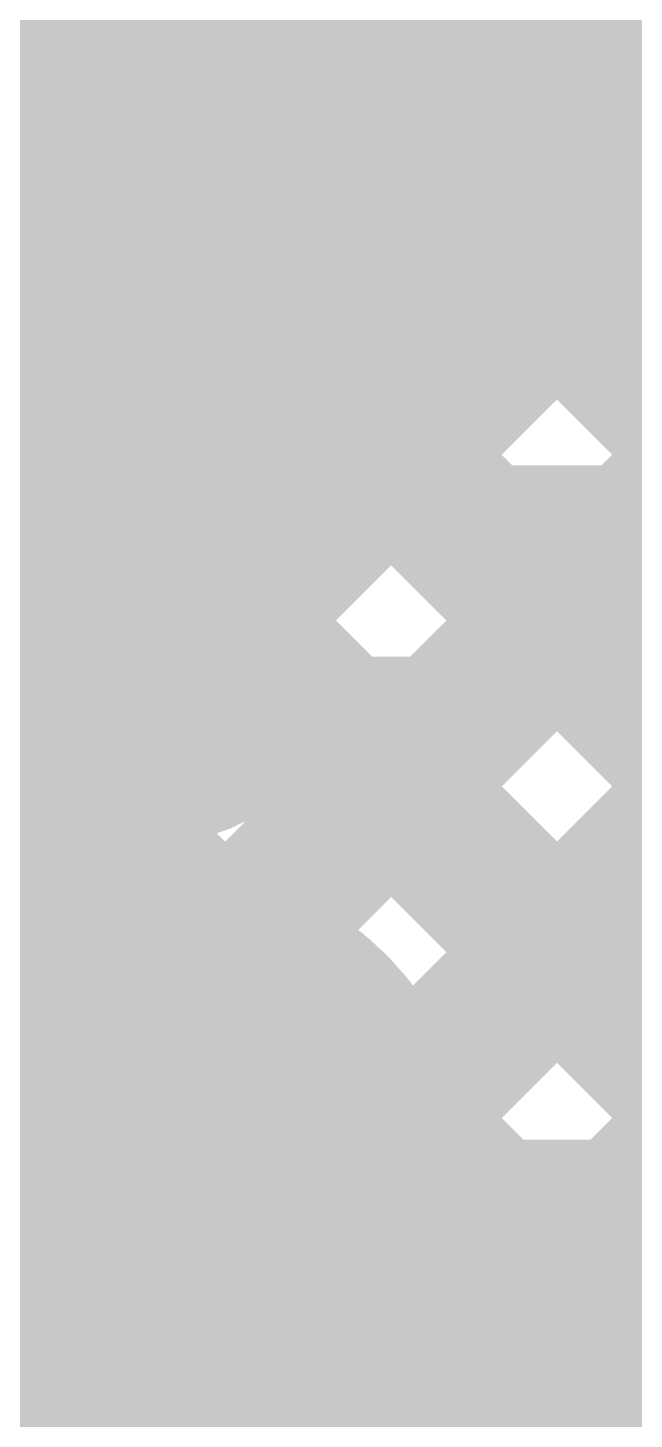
# Model space of a CAD drawing. Header units: millimetres. Extents: x 13 to 259, y -2 to 326.
# Drawn here: x 133.138 to 134.689, y 88.325 to 91.884 of the extents above; entities that cross this region are included whole.
import ezdxf

# ---------------------------------------------------------------- set-up
doc = ezdxf.new("R2010")
doc.units = ezdxf.units.MM
for name, color, linetype in [('BottomLayer', 5, 'Continuous'), ('ConnectLayer', 7, 'Continuous'), ('DrillDrawing', 1, 'Continuous'), ('Mechanical14', 56, 'Continuous'), ('Mechanical8', 56, 'Continuous'), ('MidLayer1', 16, 'Continuous'), ('MidLayer2', 76, 'Continuous'), ('MidLayer3', 90, 'Continuous'), ('MidLayer4', 156, 'Continuous'), ('MidLayer5', 130, 'Continuous'), ('MidLayer6', 216, 'Continuous'), ('MultiLayer', 9, 'Continuous'), ('TopLayer', 1, 'Continuous'), ('TopPaste', 8, 'Continuous'), ('TopSolder', 216, 'Continuous')]:
    doc.layers.add(name, color=color, linetype=linetype)

# ---------------------------------------------------------------- blocks, each defined once
blk = doc.blocks.new('SAMTEC_ASP_127797_01_185')
at = {"layer": 'Mechanical14', "const_width": 0.1}
for points in [[(10.4648, -1.8796), (9.8552, -1.8796)], [(10.4648, -2.0206), (10.4648, -1.8796)], [(11.7348, -1.8796), (11.1252, -1.8796)], [(11.1252, -2.0206), (11.1252, -1.8796)], [(11.7348, -2.0206), (11.7348, -1.8796)], [(13.0048, -1.8796), (12.3952, -1.8796)], [(12.3952, -2.0206), (12.3952, -1.8796)], [(13.0048, -2.0206), (13.0048, -1.8796)], [(14.2748, -1.8796), (13.6652, -1.8796)], [(13.6652, -2.0206), (13.6652, -1.8796)], [(10.5791, -2.0206), (10.4648, -2.0206)], [(10.5791, -2.3762), (10.5791, -2.0206)], [(11.1252, -2.0206), (11.0109, -2.0206)], [(11.0109, -2.3762), (11.0109, -2.0206)], [(11.8491, -2.0206), (11.7348, -2.0206)], [(11.8491, -2.3762), (11.8491, -2.0206)], [(12.3952, -2.0206), (12.2809, -2.0206)], [(12.2809, -2.3762), (12.2809, -2.0206)], [(13.1191, -2.0206), (13.0048, -2.0206)], [(13.1191, -2.3762), (13.1191, -2.0206)], [(13.6652, -2.0206), (13.5509, -2.0206)], [(13.5509, -2.3762), (13.5509, -2.0206)], [(10.5791, -2.1336), (9.7409, -2.1336)], [(11.8491, -2.1336), (11.0109, -2.1336)], [(13.1191, -2.1336), (12.2809, -2.1336)], [(14.3891, -2.1336), (13.5509, -2.1336)]]:
    blk.add_lwpolyline(points, dxfattribs=at)
at = {"layer": 'Mechanical14', "const_width": 0.05}
for points in [[(10.4398, -1.8796, 1), (10.4898, -1.8796, 1)], [(10.4398, -1.8796, 1), (10.4898, -1.8796, 1)], [(11.1002, -1.8796, 1), (11.1502, -1.8796, 1)], [(11.1002, -1.8796, 1), (11.1502, -1.8796, 1)], [(11.7098, -1.8796, 1), (11.7598, -1.8796, 1)], [(11.7098, -1.8796, 1), (11.7598, -1.8796, 1)], [(12.3702, -1.8796, 1), (12.4202, -1.8796, 1)], [(12.3702, -1.8796, 1), (12.4202, -1.8796, 1)], [(12.9798, -1.8796, 1), (13.0298, -1.8796, 1)], [(12.9798, -1.8796, 1), (13.0298, -1.8796, 1)], [(13.6402, -1.8796, 1), (13.6902, -1.8796, 1)], [(13.6402, -1.8796, 1), (13.6902, -1.8796, 1)], [(10.4398, -2.0206, 1), (10.4898, -2.0206, 1)], [(10.4398, -2.0206, 1), (10.4898, -2.0206, 1)], [(10.5541, -2.0206, 1), (10.6041, -2.0206, 1)], [(10.5541, -2.0206, 1), (10.6041, -2.0206, 1)], [(10.9859, -2.0206, 1), (11.0359, -2.0206, 1)], [(10.9859, -2.0206, 1), (11.0359, -2.0206, 1)], [(11.1002, -2.0206, 1), (11.1502, -2.0206, 1)], [(11.1002, -2.0206, 1), (11.1502, -2.0206, 1)], [(11.7098, -2.0206, 1), (11.7598, -2.0206, 1)], [(11.7098, -2.0206, 1), (11.7598, -2.0206, 1)], [(11.8241, -2.0206, 1), (11.8741, -2.0206, 1)], [(11.8241, -2.0206, 1), (11.8741, -2.0206, 1)], [(12.2559, -2.0206, 1), (12.3059, -2.0206, 1)], [(12.2559, -2.0206, 1), (12.3059, -2.0206, 1)], [(12.3702, -2.0206, 1), (12.4202, -2.0206, 1)], [(12.3702, -2.0206, 1), (12.4202, -2.0206, 1)], [(12.9798, -2.0206, 1), (13.0298, -2.0206, 1)], [(12.9798, -2.0206, 1), (13.0298, -2.0206, 1)], [(13.0941, -2.0206, 1), (13.1441, -2.0206, 1)], [(13.0941, -2.0206, 1), (13.1441, -2.0206, 1)], [(13.5259, -2.0206, 1), (13.5759, -2.0206, 1)], [(13.5259, -2.0206, 1), (13.5759, -2.0206, 1)], [(13.6402, -2.0206, 1), (13.6902, -2.0206, 1)], [(13.6402, -2.0206, 1), (13.6902, -2.0206, 1)], [(10.5541, -2.1336, 1), (10.6041, -2.1336, 1)], [(10.9859, -2.1336, 1), (11.0359, -2.1336, 1)], [(11.8241, -2.1336, 1), (11.8741, -2.1336, 1)], [(12.2559, -2.1336, 1), (12.3059, -2.1336, 1)], [(13.0941, -2.1336, 1), (13.1441, -2.1336, 1)], [(13.5259, -2.1336, 1), (13.5759, -2.1336, 1)]]:
    blk.add_lwpolyline(points, format="xyb", close=True, dxfattribs=at)
at = {"layer": 'Mechanical8', "const_width": 0.1}
for points in [[(10.795, -1.905), (10.795, -0.905)], [(12.065, -1.905), (12.065, -0.905)], [(13.335, -1.905), (13.335, -0.905)], [(10.525, -1.905), (9.525, -1.905)], [(10.795, -1.905), (9.795, -1.905)], [(10.795, -2.905), (10.795, -1.905)], [(11.795, -1.905), (10.795, -1.905)], [(12.065, -1.905), (11.065, -1.905)], [(12.065, -2.905), (12.065, -1.905)], [(13.065, -1.905), (12.065, -1.905)], [(13.335, -1.905), (12.335, -1.905)], [(13.335, -2.905), (13.335, -1.905)], [(14.335, -1.905), (13.335, -1.905)], [(14.605, -1.905), (13.605, -1.905)], [(10.795, -3.175), (10.795, -2.175)], [(12.065, -3.175), (12.065, -2.175)], [(13.335, -3.175), (13.335, -2.175)]]:
    blk.add_lwpolyline(points, dxfattribs=at)
at = {"layer": 'Mechanical8', "const_width": 0.05}
for points in [[(10.77, -0.905, 1), (10.82, -0.905, 1)], [(12.04, -0.905, 1), (12.09, -0.905, 1)], [(13.31, -0.905, 1), (13.36, -0.905, 1)], [(10.5, -1.905, 1), (10.55, -1.905, 1)], [(10.77, -1.905, 1), (10.82, -1.905, 1)], [(10.77, -1.905, 1), (10.82, -1.905, 1)], [(10.77, -1.905, 1), (10.82, -1.905, 1)], [(10.77, -1.905, 1), (10.82, -1.905, 1)], [(11.04, -1.905, 1), (11.09, -1.905, 1)], [(11.77, -1.905, 1), (11.82, -1.905, 1)], [(12.04, -1.905, 1), (12.09, -1.905, 1)], [(12.04, -1.905, 1), (12.09, -1.905, 1)], [(12.04, -1.905, 1), (12.09, -1.905, 1)], [(12.04, -1.905, 1), (12.09, -1.905, 1)], [(12.31, -1.905, 1), (12.36, -1.905, 1)], [(13.04, -1.905, 1), (13.09, -1.905, 1)], [(13.31, -1.905, 1), (13.36, -1.905, 1)], [(13.31, -1.905, 1), (13.36, -1.905, 1)], [(13.31, -1.905, 1), (13.36, -1.905, 1)], [(13.31, -1.905, 1), (13.36, -1.905, 1)], [(13.58, -1.905, 1), (13.63, -1.905, 1)], [(10.77, -2.175, 1), (10.82, -2.175, 1)], [(12.04, -2.175, 1), (12.09, -2.175, 1)], [(13.31, -2.175, 1), (13.36, -2.175, 1)]]:
    blk.add_lwpolyline(points, format="xyb", close=True, dxfattribs=at)
at = {"layer": 'TopLayer', "const_width": 0.32}
for points in [[(10.635, -1.905, 1), (10.955, -1.905, 1)], [(11.905, -1.905, 1), (12.225, -1.905, 1)], [(13.175, -1.905, 1), (13.495, -1.905, 1)]]:
    blk.add_lwpolyline(points, format="xyb", close=True, dxfattribs=at)
at = {"layer": 'TopPaste', "const_width": 0.32}
for points in [[(10.635, -1.905, 1), (10.955, -1.905, 1)], [(11.905, -1.905, 1), (12.225, -1.905, 1)], [(13.175, -1.905, 1), (13.495, -1.905, 1)]]:
    blk.add_lwpolyline(points, format="xyb", close=True, dxfattribs=at)
at = {"layer": 'TopSolder', "const_width": 0.4216}
for points in [[(10.5842, -1.905, 1), (11.0058, -1.905, 1)], [(11.8542, -1.905, 1), (12.2758, -1.905, 1)], [(13.1242, -1.905, 1), (13.5458, -1.905, 1)]]:
    blk.add_lwpolyline(points, format="xyb", close=True, dxfattribs=at)

msp = doc.modelspace()

# ---------------------------------------------------------------- linework, layer by layer
at = {"layer": 'BottomLayer', "const_width": 0.25}
for points in [[(133.3701, 91.4957, 1), (133.62, 91.4957, 1)], [(133.3701, 90.2257, 1), (133.62, 90.2257, 1)], [(133.3701, 88.9557, 1), (133.62, 88.9557, 1)]]:
    msp.add_lwpolyline(points, format="xyb", close=True, dxfattribs=at)
at = {"layer": 'ConnectLayer', "const_width": 0.4}
for points in [[(121.6384, 102.3726), (137.059, 86.952)], [(121.6384, 102.3726), (137.059, 86.952)], [(133.6444, 92.0665), (136.7343, 95.1564)], [(133.6444, 92.0665), (136.7343, 95.1564)], [(133.6444, 92.0665), (136.7343, 95.1564)], [(134.067, 91.6406), (137.1602, 94.7338)], [(134.067, 91.6406), (137.1602, 94.7338)], [(134.067, 91.6406), (137.1602, 94.7338)], [(133.6488, 89.5253), (138.0054, 93.882)], [(133.6488, 89.5253), (138.0054, 93.882)], [(133.6488, 89.5253), (138.0054, 93.882)], [(132.645, 89.3701), (136.8907, 93.6157)], [(132.645, 89.3701), (136.8907, 93.6157)], [(132.645, 89.3701), (136.8907, 93.6157)], [(134.0681, 89.0961), (138.4346, 93.4627)], [(134.0681, 89.0961), (138.4346, 93.4627)], [(134.0681, 89.0961), (138.4346, 93.4627)], [(134.033, 92.5235), (143.5987, 82.9578)], [(134.033, 92.5235), (143.5987, 82.9578)], [(134.033, 92.5235), (140.985, 85.5715)], [(132.5714, 92.2881), (133.0174, 91.8421)], [(132.5714, 92.2881), (133.0174, 91.8421)], [(132.5714, 92.2881), (133.0174, 91.8421)], [(133.5312, 92.1768), (133.6406, 92.0675)], [(133.5312, 92.1768), (133.6406, 92.0675)], [(133.5312, 92.1768), (133.6406, 92.0675)], [(132.2998, 91.7111), (137.059, 86.952)], [(132.3753, 91.6357), (135.171, 88.84)], [(132.645, 89.3701), (134.9106, 91.6357)], [(133.6488, 89.5253), (135.7592, 91.6357)], [(134.0668, 91.6412), (137.4506, 88.2575)], [(134.0668, 91.6412), (137.4506, 88.2575)], [(134.0668, 91.6412), (137.4506, 88.2575)], [(134.0681, 89.0961), (136.6077, 91.6357)], [(134.0682, 91.6357), (136.7319, 91.6357)], [(134.0723, 91.6357), (136.868, 88.84)], [(133.9178, 88.0973), (136.8935, 91.073)], [(133.9178, 88.0973), (136.8935, 91.073)], [(133.9178, 88.0973), (136.8935, 91.073)], [(134.6605, 88.84), (136.8935, 91.073)], [(133.8414, 91.0181), (136.8274, 88.0321)], [(133.8414, 91.0181), (136.8274, 88.0321)], [(133.8414, 91.0181), (136.8274, 88.0321)], [(133.8414, 91.0181), (136.0195, 88.84)], [(132.797, 90.3706), (133.3502, 90.9238)], [(132.797, 90.3706), (133.3502, 90.9238)], [(132.797, 90.3706), (133.3502, 90.9238)], [(132.797, 90.3706), (133.3502, 90.9238)], [(132.7987, 90.3638), (133.6331, 89.5293)], [(132.7987, 90.3638), (133.6331, 89.5293)], [(132.7987, 90.3638), (133.6331, 89.5293)], [(132.7987, 90.3638), (133.6331, 89.5293)], [(132.3832, 85.7141), (136.7366, 90.0676)], [(132.3832, 85.7141), (136.7366, 90.0676)], [(132.3832, 85.7141), (136.7366, 90.0676)], [(132.5682, 89.7458), (133.0151, 89.2988)], [(132.5682, 89.7458), (133.0151, 89.2988)], [(132.5682, 89.7458), (133.0151, 89.2988)], [(132.5682, 89.7458), (133.0151, 89.2988)], [(134.0687, 89.0938), (136.7159, 86.4466)], [(134.0687, 89.0938), (136.7159, 86.4466)], [(134.0687, 89.0938), (136.7159, 86.4466)], [(134.0687, 89.0938), (134.3225, 88.84)], [(134.0736, 88.84), (137.9965, 88.84)], [(132.7595, 88.7059), (133.2452, 88.2202)], [(132.7595, 88.7059), (133.2452, 88.2202)], [(132.7595, 88.7059), (133.2452, 88.2202)], [(133.8382, 88.4758), (141.3336, 80.9803)], [(133.8382, 88.4758), (141.3336, 80.9803)], [(133.8382, 88.4758), (140.985, 81.3289)], [(125.6045, 80.6325), (133.3546, 88.3827)], [(125.6045, 80.6325), (133.3546, 88.3827)], [(126.3881, 81.4161), (133.3546, 88.3827)]]:
    msp.add_lwpolyline(points, dxfattribs=at)
at = {"layer": 'ConnectLayer'}
for points, const_width in [([(134.085, 91.4957, 1), (132.9051, 91.4957, 1)], 0.4), ([(134.085, 91.4957, 1), (132.9051, 91.4957, 1)], 0.4), ([(134.085, 91.4957, 1), (132.9051, 91.4957, 1)], 0.4), ([(133.5406, 92.0675, 1), (133.7406, 92.0675, 1)], 0.2), ([(133.5406, 92.0675, 1), (133.7406, 92.0675, 1)], 0.2), ([(133.5406, 92.0675, 1), (133.7406, 92.0675, 1)], 0.2), ([(133.5444, 92.0665, 1), (133.7444, 92.0665, 1)], 0.2), ([(133.5444, 92.0665, 1), (133.7444, 92.0665, 1)], 0.2), ([(133.5444, 92.0665, 1), (133.7444, 92.0665, 1)], 0.2), ([(132.9174, 91.8421, 1), (133.1174, 91.8421, 1)], 0.2), ([(132.9174, 91.8421, 1), (133.1174, 91.8421, 1)], 0.2), ([(132.9174, 91.8421, 1), (133.1174, 91.8421, 1)], 0.2), ([(133.9668, 91.6412, 1), (134.1668, 91.6412, 1)], 0.2), ([(133.9668, 91.6412, 1), (134.1668, 91.6412, 1)], 0.2), ([(133.9668, 91.6412, 1), (134.1668, 91.6412, 1)], 0.2), ([(133.967, 91.6406, 1), (134.167, 91.6406, 1)], 0.2), ([(133.967, 91.6406, 1), (134.167, 91.6406, 1)], 0.2), ([(133.967, 91.6406, 1), (134.167, 91.6406, 1)], 0.2), ([(133.9682, 91.6357, 1), (134.1682, 91.6357, 1)], 0.2), ([(133.9682, 91.6357, 1), (134.1682, 91.6357, 1)], 0.2), ([(133.9723, 91.6357, 1), (134.1723, 91.6357, 1)], 0.2), ([(133.985, 91.4957, 1), (134.185, 91.4957, 1)], 0.2), ([(133.985, 91.4957, 1), (134.185, 91.4957, 1)], 0.2), ([(133.985, 91.4957, 1), (134.185, 91.4957, 1)], 0.2), ([(133.985, 91.4957, 1), (134.185, 91.4957, 1)], 0.2), ([(133.985, 91.4957, 1), (134.185, 91.4957, 1)], 0.2), ([(133.7414, 91.0181, 1), (133.9414, 91.0181, 1)], 0.2), ([(133.7414, 91.0181, 1), (133.9414, 91.0181, 1)], 0.2), ([(133.7414, 91.0181, 1), (133.9414, 91.0181, 1)], 0.2), ([(133.7414, 91.0181, 1), (133.9414, 91.0181, 1)], 0.2), ([(133.2502, 90.9238, 1), (133.4502, 90.9238, 1)], 0.2), ([(133.2502, 90.9238, 1), (133.4502, 90.9238, 1)], 0.2), ([(133.2502, 90.9238, 1), (133.4502, 90.9238, 1)], 0.2), ([(133.2502, 90.9238, 1), (133.4502, 90.9238, 1)], 0.2), ([(134.085, 88.9557, 1), (132.9051, 88.9557, 1)], 0.4), ([(134.085, 88.9557, 1), (132.9051, 88.9557, 1)], 0.4), ([(134.085, 88.9557, 1), (132.9051, 88.9557, 1)], 0.4), ([(133.5331, 89.5293, 1), (133.7331, 89.5293, 1)], 0.2), ([(133.5331, 89.5293, 1), (133.7331, 89.5293, 1)], 0.2), ([(133.5331, 89.5293, 1), (133.7331, 89.5293, 1)], 0.2), ([(133.5331, 89.5293, 1), (133.7331, 89.5293, 1)], 0.2), ([(133.5488, 89.5253, 1), (133.7488, 89.5253, 1)], 0.2), ([(133.5488, 89.5253, 1), (133.7488, 89.5253, 1)], 0.2), ([(133.5488, 89.5253, 1), (133.7488, 89.5253, 1)], 0.2), ([(133.5488, 89.5253, 1), (133.7488, 89.5253, 1)], 0.2), ([(132.9151, 89.2988, 1), (133.1151, 89.2988, 1)], 0.2), ([(132.9151, 89.2988, 1), (133.1151, 89.2988, 1)], 0.2), ([(132.9151, 89.2988, 1), (133.1151, 89.2988, 1)], 0.2), ([(132.9151, 89.2988, 1), (133.1151, 89.2988, 1)], 0.2), ([(133.9681, 89.0961, 1), (134.1681, 89.0961, 1)], 0.2), ([(133.9681, 89.0961, 1), (134.1681, 89.0961, 1)], 0.2), ([(133.9681, 89.0961, 1), (134.1681, 89.0961, 1)], 0.2), ([(133.9681, 89.0961, 1), (134.1681, 89.0961, 1)], 0.2), ([(133.9687, 89.0938, 1), (134.1687, 89.0938, 1)], 0.2), ([(133.9687, 89.0938, 1), (134.1687, 89.0938, 1)], 0.2), ([(133.9687, 89.0938, 1), (134.1687, 89.0938, 1)], 0.2), ([(133.9687, 89.0938, 1), (134.1687, 89.0938, 1)], 0.2), ([(133.985, 88.9557, 1), (134.185, 88.9557, 1)], 0.2), ([(133.985, 88.9557, 1), (134.185, 88.9557, 1)], 0.2), ([(133.985, 88.9557, 1), (134.185, 88.9557, 1)], 0.2), ([(133.985, 88.9557, 1), (134.185, 88.9557, 1)], 0.2), ([(133.985, 88.9557, 1), (134.185, 88.9557, 1)], 0.2), ([(133.9736, 88.84, 1), (134.1736, 88.84, 1)], 0.2), ([(133.9736, 88.84, 1), (134.1736, 88.84, 1)], 0.2), ([(134.2225, 88.84, 1), (134.4225, 88.84, 1)], 0.2), ([(134.5605, 88.84, 1), (134.7605, 88.84, 1)], 0.2), ([(133.7382, 88.4758, 1), (133.9382, 88.4758, 1)], 0.2), ([(133.7382, 88.4758, 1), (133.9382, 88.4758, 1)], 0.2), ([(133.7382, 88.4758, 1), (133.9382, 88.4758, 1)], 0.2), ([(133.2546, 88.3827, 1), (133.4546, 88.3827, 1)], 0.2), ([(133.2546, 88.3827, 1), (133.4546, 88.3827, 1)], 0.2), ([(133.2546, 88.3827, 1), (133.4546, 88.3827, 1)], 0.2), ([(134.085, 87.6857, 1), (132.9051, 87.6857, 1)], 0.4), ([(134.085, 87.6857, 1), (132.9051, 87.6857, 1)], 0.4), ([(134.085, 87.6857, 1), (132.9051, 87.6857, 1)], 0.4), ([(133.1452, 88.2202, 1), (133.3452, 88.2202, 1)], 0.2), ([(133.1452, 88.2202, 1), (133.3452, 88.2202, 1)], 0.2), ([(133.1452, 88.2202, 1), (133.3452, 88.2202, 1)], 0.2)]:
    msp.add_lwpolyline(points, format="xyb", close=True, dxfattribs=dict(at, const_width=const_width))
at = {"layer": 'ConnectLayer', "const_width": 0.4}
for points in [[(134.085, 91.4957, -1.127583), (132.9219, 91.6357)], [(134.0682, 91.6357, -0.059966), (134.085, 91.4957)], [(132.9165, 88.84, -1.103906), (134.085, 88.9557)], [(134.085, 88.9557, -0.049387), (134.0736, 88.84)]]:
    msp.add_lwpolyline(points, format="xyb", dxfattribs=at)
at = {"layer": 'DrillDrawing', "const_width": 0.0508}
for points in [[(133.368, 91.6227), (133.368, 91.7497)], [(133.368, 91.7497), (133.622, 91.7497)], [(133.622, 91.6227), (133.622, 91.7497)], [(133.241, 91.3687), (133.241, 91.6227)], [(133.241, 91.6227), (133.368, 91.6227)], [(133.622, 91.6227), (133.749, 91.6227)], [(133.749, 91.3687), (133.749, 91.6227)], [(133.241, 91.3687), (133.368, 91.3687)], [(133.368, 91.2417), (133.368, 91.3687)], [(133.622, 91.3687), (133.749, 91.3687)], [(133.622, 91.2417), (133.622, 91.3687)], [(133.368, 91.2417), (133.622, 91.2417)], [(133.368, 90.3527), (133.368, 90.4797)], [(133.368, 90.4797), (133.622, 90.4797)], [(133.622, 90.3527), (133.622, 90.4797)], [(133.241, 90.0987), (133.241, 90.3527)], [(133.241, 90.3527), (133.368, 90.3527)], [(133.622, 90.3527), (133.749, 90.3527)], [(133.749, 90.0987), (133.749, 90.3527)], [(133.241, 90.0987), (133.368, 90.0987)], [(133.368, 89.9717), (133.368, 90.0987)], [(133.622, 90.0987), (133.749, 90.0987)], [(133.622, 89.9717), (133.622, 90.0987)], [(133.368, 89.9717), (133.622, 89.9717)], [(133.368, 89.0827), (133.368, 89.2097)], [(133.368, 89.2097), (133.622, 89.2097)], [(133.622, 89.0827), (133.622, 89.2097)], [(133.241, 88.8287), (133.241, 89.0827)], [(133.241, 89.0827), (133.368, 89.0827)], [(133.622, 89.0827), (133.749, 89.0827)], [(133.749, 88.8287), (133.749, 89.0827)], [(133.241, 88.8287), (133.368, 88.8287)], [(133.368, 88.7017), (133.368, 88.8287)], [(133.622, 88.8287), (133.749, 88.8287)], [(133.622, 88.7017), (133.622, 88.8287)], [(133.368, 88.7017), (133.622, 88.7017)]]:
    msp.add_lwpolyline(points, dxfattribs=at)
at = {"layer": 'DrillDrawing', "const_width": 0.0254}
for points in [[(133.3553, 91.7497, 1), (133.3807, 91.7497, 1)], [(133.3553, 91.7497, 1), (133.3807, 91.7497, 1)], [(133.6093, 91.7497, 1), (133.6347, 91.7497, 1)], [(133.6093, 91.7497, 1), (133.6347, 91.7497, 1)], [(133.2283, 91.6227, 1), (133.2537, 91.6227, 1)], [(133.2283, 91.6227, 1), (133.2537, 91.6227, 1)], [(133.3553, 91.6227, 1), (133.3807, 91.6227, 1)], [(133.3553, 91.6227, 1), (133.3807, 91.6227, 1)], [(133.6093, 91.6227, 1), (133.6347, 91.6227, 1)], [(133.6093, 91.6227, 1), (133.6347, 91.6227, 1)], [(133.7363, 91.6227, 1), (133.7617, 91.6227, 1)], [(133.7363, 91.6227, 1), (133.7617, 91.6227, 1)], [(133.2283, 91.3687, 1), (133.2537, 91.3687, 1)], [(133.2283, 91.3687, 1), (133.2537, 91.3687, 1)], [(133.3553, 91.3687, 1), (133.3807, 91.3687, 1)], [(133.3553, 91.3687, 1), (133.3807, 91.3687, 1)], [(133.6093, 91.3687, 1), (133.6347, 91.3687, 1)], [(133.6093, 91.3687, 1), (133.6347, 91.3687, 1)], [(133.7363, 91.3687, 1), (133.7617, 91.3687, 1)], [(133.7363, 91.3687, 1), (133.7617, 91.3687, 1)], [(133.3553, 91.2417, 1), (133.3807, 91.2417, 1)], [(133.3553, 91.2417, 1), (133.3807, 91.2417, 1)], [(133.6093, 91.2417, 1), (133.6347, 91.2417, 1)], [(133.6093, 91.2417, 1), (133.6347, 91.2417, 1)], [(133.3553, 90.4797, 1), (133.3807, 90.4797, 1)], [(133.3553, 90.4797, 1), (133.3807, 90.4797, 1)], [(133.6093, 90.4797, 1), (133.6347, 90.4797, 1)], [(133.6093, 90.4797, 1), (133.6347, 90.4797, 1)], [(133.2283, 90.3527, 1), (133.2537, 90.3527, 1)], [(133.2283, 90.3527, 1), (133.2537, 90.3527, 1)], [(133.3553, 90.3527, 1), (133.3807, 90.3527, 1)], [(133.3553, 90.3527, 1), (133.3807, 90.3527, 1)], [(133.6093, 90.3527, 1), (133.6347, 90.3527, 1)], [(133.6093, 90.3527, 1), (133.6347, 90.3527, 1)], [(133.7363, 90.3527, 1), (133.7617, 90.3527, 1)], [(133.7363, 90.3527, 1), (133.7617, 90.3527, 1)], [(133.2283, 90.0987, 1), (133.2537, 90.0987, 1)], [(133.2283, 90.0987, 1), (133.2537, 90.0987, 1)], [(133.3553, 90.0987, 1), (133.3807, 90.0987, 1)], [(133.3553, 90.0987, 1), (133.3807, 90.0987, 1)], [(133.6093, 90.0987, 1), (133.6347, 90.0987, 1)], [(133.6093, 90.0987, 1), (133.6347, 90.0987, 1)], [(133.7363, 90.0987, 1), (133.7617, 90.0987, 1)], [(133.7363, 90.0987, 1), (133.7617, 90.0987, 1)], [(133.3553, 89.9717, 1), (133.3807, 89.9717, 1)], [(133.3553, 89.9717, 1), (133.3807, 89.9717, 1)], [(133.6093, 89.9717, 1), (133.6347, 89.9717, 1)], [(133.6093, 89.9717, 1), (133.6347, 89.9717, 1)], [(133.3553, 89.2097, 1), (133.3807, 89.2097, 1)], [(133.3553, 89.2097, 1), (133.3807, 89.2097, 1)], [(133.6093, 89.2097, 1), (133.6347, 89.2097, 1)], [(133.6093, 89.2097, 1), (133.6347, 89.2097, 1)], [(133.2283, 89.0827, 1), (133.2537, 89.0827, 1)], [(133.2283, 89.0827, 1), (133.2537, 89.0827, 1)], [(133.3553, 89.0827, 1), (133.3807, 89.0827, 1)], [(133.3553, 89.0827, 1), (133.3807, 89.0827, 1)], [(133.6093, 89.0827, 1), (133.6347, 89.0827, 1)], [(133.6093, 89.0827, 1), (133.6347, 89.0827, 1)], [(133.7363, 89.0827, 1), (133.7617, 89.0827, 1)], [(133.7363, 89.0827, 1), (133.7617, 89.0827, 1)], [(133.2283, 88.8287, 1), (133.2537, 88.8287, 1)], [(133.2283, 88.8287, 1), (133.2537, 88.8287, 1)], [(133.3553, 88.8287, 1), (133.3807, 88.8287, 1)], [(133.3553, 88.8287, 1), (133.3807, 88.8287, 1)], [(133.6093, 88.8287, 1), (133.6347, 88.8287, 1)], [(133.6093, 88.8287, 1), (133.6347, 88.8287, 1)], [(133.7363, 88.8287, 1), (133.7617, 88.8287, 1)], [(133.7363, 88.8287, 1), (133.7617, 88.8287, 1)], [(133.3553, 88.7017, 1), (133.3807, 88.7017, 1)], [(133.3553, 88.7017, 1), (133.3807, 88.7017, 1)], [(133.6093, 88.7017, 1), (133.6347, 88.7017, 1)], [(133.6093, 88.7017, 1), (133.6347, 88.7017, 1)]]:
    msp.add_lwpolyline(points, format="xyb", close=True, dxfattribs=at)
at = {"layer": 'MidLayer1', "const_width": 0.25}
for points in [[(133.3701, 91.4957, 1), (133.62, 91.4957, 1)], [(133.3701, 90.2257, 1), (133.62, 90.2257, 1)], [(133.3701, 88.9557, 1), (133.62, 88.9557, 1)]]:
    msp.add_lwpolyline(points, format="xyb", close=True, dxfattribs=at)
at = {"layer": 'MidLayer2', "const_width": 0.25}
for points in [[(133.3701, 91.4957, 1), (133.62, 91.4957, 1)], [(133.3701, 90.2257, 1), (133.62, 90.2257, 1)], [(133.3701, 88.9557, 1), (133.62, 88.9557, 1)]]:
    msp.add_lwpolyline(points, format="xyb", close=True, dxfattribs=at)
at = {"layer": 'MidLayer2', "const_width": 0.12}
for points in [[(131.225, 91.0212), (139.1463, 91.0212)], [(131.7751, 90.7013), (139.2788, 90.7013)], [(131.9561, 88.5057), (138.9648, 88.5057)]]:
    msp.add_lwpolyline(points, dxfattribs=at)
at = {"layer": 'MidLayer3', "const_width": 0.25}
for points in [[(133.3701, 91.4957, 1), (133.62, 91.4957, 1)], [(133.3701, 90.2257, 1), (133.62, 90.2257, 1)], [(133.3701, 88.9557, 1), (133.62, 88.9557, 1)]]:
    msp.add_lwpolyline(points, format="xyb", close=True, dxfattribs=at)
at = {"layer": 'MidLayer3', "const_width": 0.3}
msp.add_lwpolyline([(132.1257, 88.35), (141.6369, 88.35)], dxfattribs=at)
at = {"layer": 'MidLayer4', "const_width": 0.12}
for points in [[(133.495, 91.9004), (133.5653, 91.9707)], [(133.495, 91.4957), (133.495, 91.9004)], [(131.5001, 91.025), (134.9376, 91.025)], [(131.3675, 90.705), (135.0701, 90.705)], [(133.495, 88.9557), (133.5279, 88.9557)], [(133.495, 88.551), (133.495, 88.9557)], [(133.495, 88.551), (133.5653, 88.4807)], [(133.5653, 88.4807), (134.0029, 88.4807)], [(134.0029, 88.4807), (134.62, 87.8636)]]:
    msp.add_lwpolyline(points, dxfattribs=at)
at = {"layer": 'MidLayer4'}
for points, const_width in [([(133.4651, 91.9004, 1), (133.525, 91.9004, 1)], 0.06), ([(133.4651, 91.9004, 1), (133.525, 91.9004, 1)], 0.06), ([(133.3701, 91.4957, 1), (133.62, 91.4957, 1)], 0.25), ([(133.4651, 91.4957, 1), (133.525, 91.4957, 1)], 0.06), ([(133.3701, 90.2257, 1), (133.62, 90.2257, 1)], 0.25), ([(133.3701, 88.9557, 1), (133.62, 88.9557, 1)], 0.25), ([(133.4651, 88.9557, 1), (133.525, 88.9557, 1)], 0.06), ([(133.4651, 88.9557, 1), (133.525, 88.9557, 1)], 0.06), ([(133.4979, 88.9557, 1), (133.5579, 88.9557, 1)], 0.06), ([(133.4651, 88.551, 1), (133.525, 88.551, 1)], 0.06), ([(133.4651, 88.551, 1), (133.525, 88.551, 1)], 0.06), ([(133.5353, 88.4807, 1), (133.5953, 88.4807, 1)], 0.06), ([(133.5353, 88.4807, 1), (133.5953, 88.4807, 1)], 0.06), ([(133.9729, 88.4807, 1), (134.0329, 88.4807, 1)], 0.06), ([(133.9729, 88.4807, 1), (134.0329, 88.4807, 1)], 0.06)]:
    msp.add_lwpolyline(points, format="xyb", close=True, dxfattribs=dict(at, const_width=const_width))
at = {"layer": 'MidLayer5', "const_width": 0.25}
for points in [[(133.3701, 91.4957, 1), (133.62, 91.4957, 1)], [(133.3701, 90.2257, 1), (133.62, 90.2257, 1)], [(133.3701, 88.9557, 1), (133.62, 88.9557, 1)]]:
    msp.add_lwpolyline(points, format="xyb", close=True, dxfattribs=at)
at = {"layer": 'MidLayer6', "const_width": 0.25}
for points in [[(133.3701, 91.4957, 1), (133.62, 91.4957, 1)], [(133.3701, 90.2257, 1), (133.62, 90.2257, 1)], [(133.3701, 88.9557, 1), (133.62, 88.9557, 1)]]:
    msp.add_lwpolyline(points, format="xyb", close=True, dxfattribs=at)
at = {"layer": 'MultiLayer', "const_width": 0.25}
for points in [[(133.3701, 91.4957, 1), (133.62, 91.4957, 1)], [(133.3701, 90.2257, 1), (133.62, 90.2257, 1)], [(133.3701, 88.9557, 1), (133.62, 88.9557, 1)]]:
    msp.add_lwpolyline(points, format="xyb", close=True, dxfattribs=at)
at = {"layer": 'TopLayer', "const_width": 0.25}
for points in [[(133.3701, 91.4957, 1), (133.62, 91.4957, 1)], [(133.3701, 90.2257, 1), (133.62, 90.2257, 1)], [(133.3701, 88.9557, 1), (133.62, 88.9557, 1)]]:
    msp.add_lwpolyline(points, format="xyb", close=True, dxfattribs=at)

# ---------------------------------------------------------------- block references
at = {"rotation": 270}
msp.add_blockref('SAMTEC_ASP_127797_01_185', (135.4, 102.2907), dxfattribs=at)

doc.saveas('drawing.dxf')
